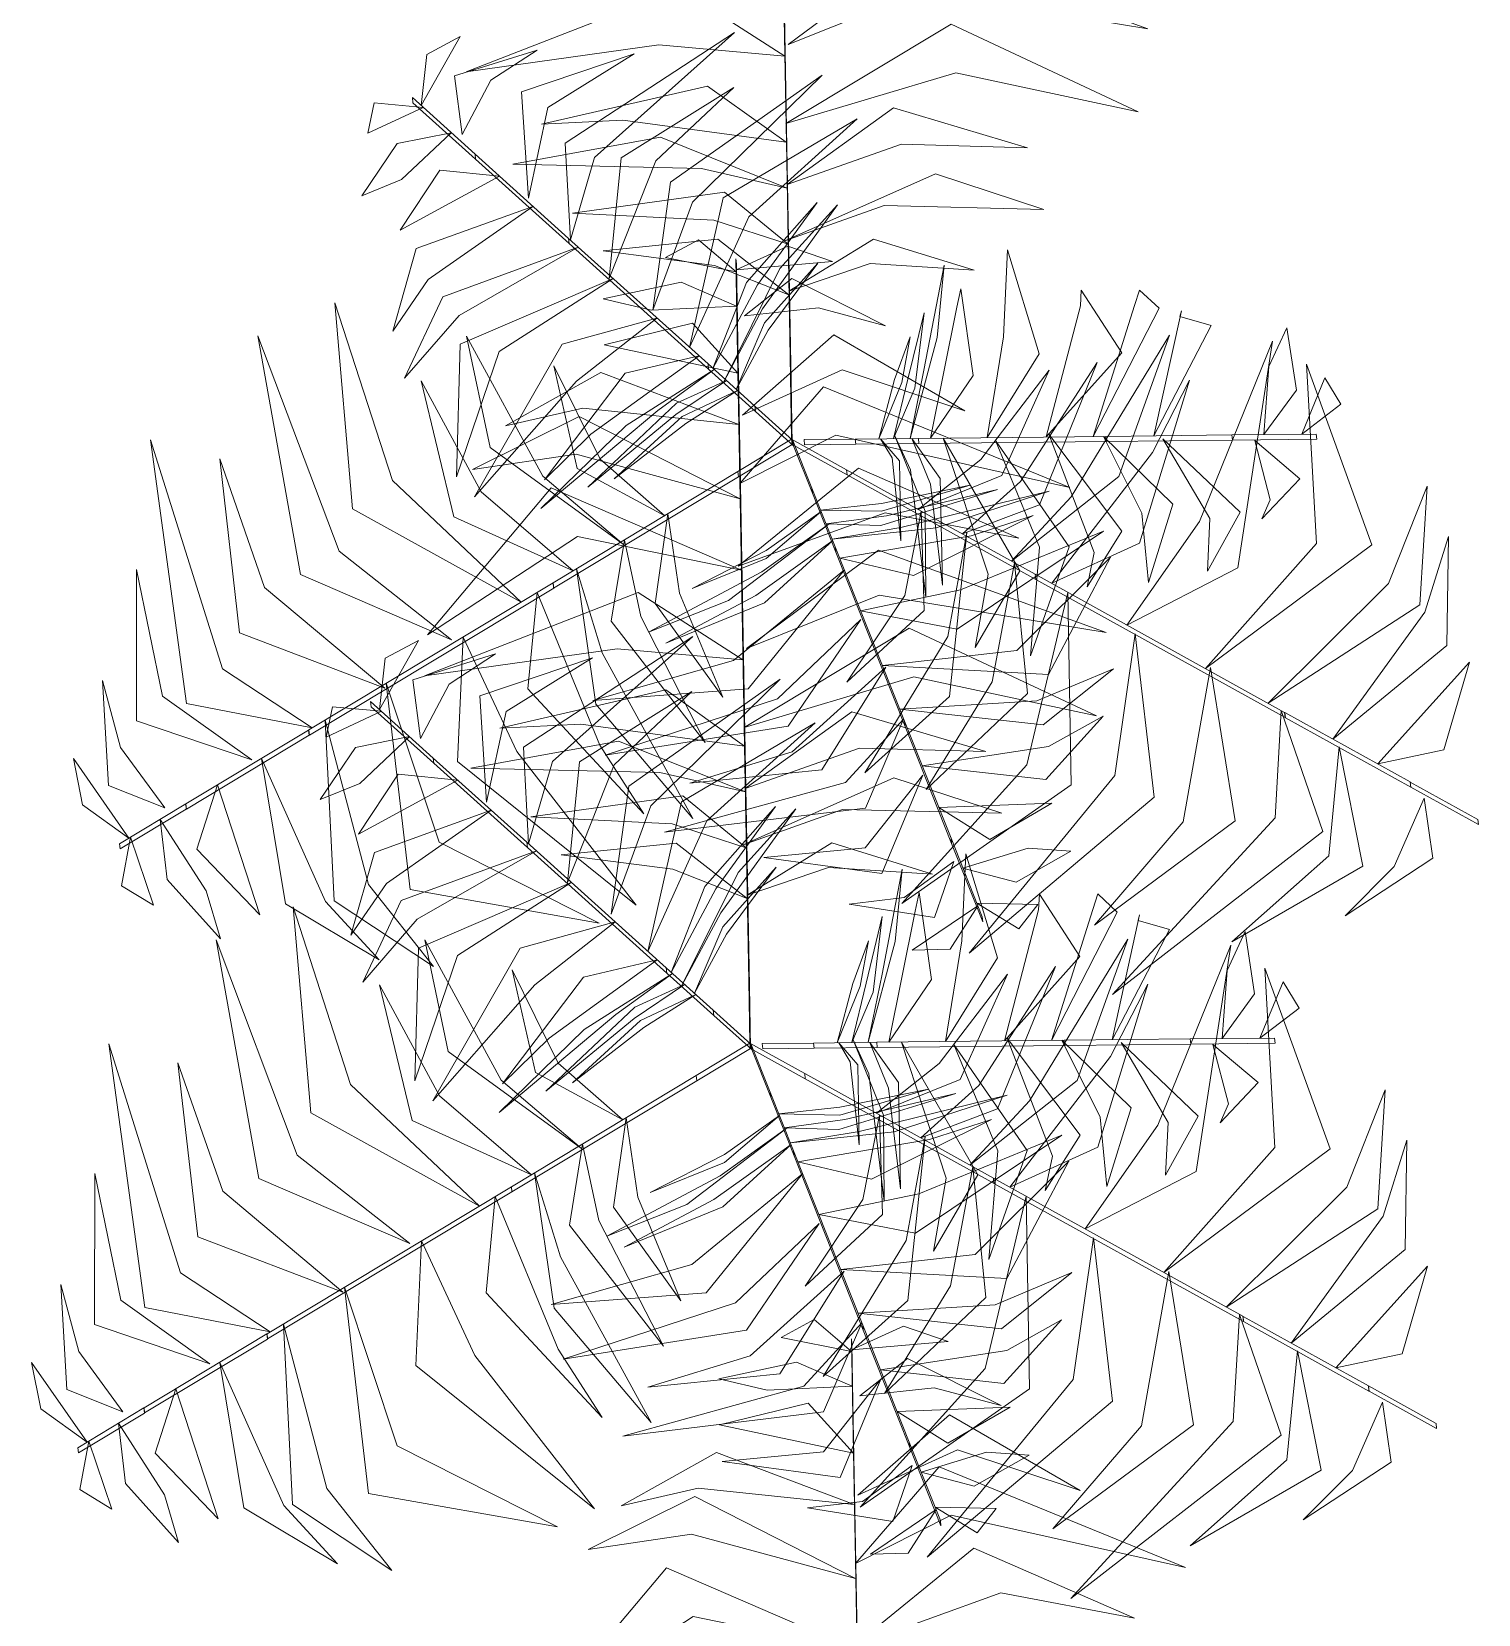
# Model space of a CAD drawing. Header units: millimetres. Extents: x 935 to 13922, y 3203 to 7816.
# Drawn here: x 3681.2 to 3712.61, y 6916.41 to 6950.77 of the extents above; entities that cross this region are included whole.
import ezdxf

# ---------------------------------------------------------------- set-up
doc = ezdxf.new("R2010")
doc.units = ezdxf.units.MM
doc.layers.add('PIANTE', color=7, linetype='Continuous', lineweight=5, true_color=0x007a00)

msp = doc.modelspace()

# ---------------------------------------------------------------- linework, layer by layer
at = {"layer": 'PIANTE'}
for points in [[(3697.596, 6947.96, 1.898), (3697.608, 6947.848, 1.898), (3697.498, 6954.037, 2.44), (3697.485, 6954.148, 2.44)], [(3697.631, 6950.488, 2.096), (3700.513, 6951.642, 1.679), (3705.44, 6950.83, 0.731), (3700.496, 6952.617, 1.765)], [(3697.554, 6950.237, 2.115), (3694.818, 6950.476, 1.657), (3690.637, 6949.891, 0.871), (3695.274, 6951.699, 1.848)], [(3697.581, 6948.771, 1.961), (3701.266, 6949.87, 1.395), (3705.229, 6949.026, 0.617), (3701.166, 6950.925, 1.502)], [(3689.66, 6949.162, 7.939), (3690.51, 6950.657, 7.533), (3689.784, 6950.273, 7.599)], [(3692.899, 6946.244, 8.07), (3693.421, 6948.035, 8.276), (3696.465, 6950.746, 7.091), (3692.788, 6948.343, 8.792)], [(3690.55, 6948.535, 8.205), (3691.174, 6949.71, 7.883), (3692.179, 6950.367, 7.753), (3690.387, 6949.808, 7.791)], [(3691.989, 6947.152, 8.213), (3692.41, 6949.12, 7.992), (3694.287, 6950.283, 7.563), (3691.837, 6949.462, 8.072)], [(3694.689, 6944.719, 6.41), (3695.551, 6947.067, 6.562), (3698.363, 6949.823, 5.545), (3695.075, 6947.496, 7.011)], [(3697.587, 6948.368, 1.952), (3694.036, 6948.842, 1.372), (3692.271, 6948.756, 1.054), (3695.88, 6949.585, 1.763)], [(3693.743, 6945.407, 7.251), (3694.755, 6947.959, 7.366), (3696.447, 6949.55, 6.734), (3694.004, 6948.024, 7.885)], [(3689.703, 6949.122, 7.976), (3688.503, 6948.563, 7.615), (3688.638, 6949.218, 7.63)], [(3690.831, 6948.108, 8.368), (3690.843, 6947.996, 8.368), (3689.482, 6949.222, 7.877), (3689.47, 6949.334, 7.877)], [(3697.604, 6947.449, 1.376), (3700.086, 6948.322, 1.582), (3702.827, 6948.247, 0.775), (3699.918, 6949.109, 2.41)], [(3695.488, 6943.912, 5.63), (3696.772, 6946.744, 5.651), (3699.125, 6948.875, 4.746), (3696.216, 6947.157, 6.148)], [(3690.312, 6948.573, 8.196), (3689.231, 6947.558, 7.893), (3688.374, 6947.204, 7.633), (3689.141, 6948.338, 7.83)], [(3697.605, 6947.372, 1.336), (3695.75, 6947.796, 1.332), (3691.647, 6947.891, 0.478), (3694.854, 6948.472, 1.804)], [(3692.862, 6946.278, 8.124), (3692.875, 6946.166, 8.124), (3690.843, 6947.996, 8.363), (3690.83, 6948.108, 8.363)], [(3691.362, 6947.628, 8.314), (3689.206, 6946.455, 7.976), (3690.067, 6947.756, 8.269)], [(3697.68, 6943.276, -2.785), (3697.692, 6943.164, -2.785), (3697.608, 6947.848, 1.9), (3697.596, 6947.96, 1.9)], [(3697.554, 6946.222, 0.168), (3699.713, 6946.991, 0.357), (3703.176, 6946.909, -0.65), (3700.827, 6947.676, 0.741)], [(3697.627, 6946.156, 0.12), (3696.013, 6946.677, 0.269), (3692.946, 6946.829, -0.288), (3696.246, 6947.285, 0.933)], [(3695.995, 6943.455, 4.696), (3696.966, 6945.268, 5.17), (3698.257, 6947.055, 4.561), (3696.724, 6945.322, 6.06)], [(3696.229, 6943.168, 3.369), (3697.072, 6944.747, 3.792), (3698.7, 6947.006, 3.036), (3697.447, 6945.622, 4.323)], [(3692.088, 6946.974, 8.229), (3689.814, 6945.384, 7.805), (3689.042, 6944.264, 7.551), (3689.552, 6946.056, 7.919)], [(3693.068, 6946.091, 7.936), (3690.482, 6944.607, 7.976), (3689.301, 6943.245, 7.564), (3690.129, 6945.012, 8.363)], [(3695.888, 6943.553, 5.262), (3695.9, 6943.441, 5.262), (3692.875, 6946.166, 8.113), (3692.862, 6946.278, 8.113)], [(3697.646, 6945.056, -0.98), (3696.031, 6945.693, -0.715), (3693.609, 6946.009, -0.957), (3696.102, 6946.26, -0.129)], [(3696.497, 6945.556, 6.075), (3694.968, 6945.863, 5.361), (3695.682, 6946.25, 5.166)], [(3696.497, 6945.596, 5.998), (3698.594, 6945.779, 5.329), (3697.623, 6946.109, 5.223)], [(3697.646, 6945.133, -0.941), (3699.411, 6945.735, -0.813), (3701.667, 6945.59, -1.559), (3699.483, 6946.264, -0.305)], [(3701.948, 6941.955, 10.153), (3702.307, 6944.144, 9.951), (3702.393, 6946.028, 9.202), (3703.076, 6943.77, 10.569)], [(3696.523, 6944.159, 7.448), (3696.535, 6944.047, 7.448), (3696.505, 6945.723, 5.772), (3696.493, 6945.835, 5.772)], [(3696.499, 6943.001, 2.164), (3697.194, 6944.287, 2.481), (3698.274, 6945.74, 1.89), (3697.117, 6944.444, 3.044)], [(3700.275, 6941.937, 8.467), (3700.577, 6943.418, 8.647), (3701.013, 6945.695, 8.123), (3700.86, 6944.128, 9.251)], [(3693.826, 6945.409, 7.222), (3691.355, 6943.82, 7.153), (3690.429, 6941.103, 5.793), (3690.506, 6943.984, 7.575)], [(3696.51, 6944.805, 6.826), (3694.664, 6944.717, 6.421), (3693.614, 6944.969, 5.889), (3695.302, 6945.327, 5.984)], [(3696.677, 6944.595, 6.962), (3698.287, 6944.772, 6.411), (3699.745, 6944.384, 6.463), (3697.708, 6945.409, 5.906)], [(3700.719, 6941.942, 9.292), (3701.292, 6944.782, 9.105), (3701.379, 6945.187, 8.863), (3701.644, 6943.3, 9.66)], [(3703.231, 6941.969, 11.052), (3703.973, 6944.811, 10.982), (3703.989, 6945.155, 9.623), (3704.87, 6943.798, 11.405)], [(3704.251, 6941.98, 11.765), (3705.148, 6944.824, 11.805), (3705.256, 6945.158, 11.394), (3705.682, 6944.764, 12.193)], [(3691.829, 6938.382, 1.961), (3689.036, 6941.025, 1.395), (3687.785, 6944.879, 0.617), (3688.172, 6940.411, 1.502)], [(3699.918, 6941.933, 7.138), (3700.225, 6943.22, 7.461), (3700.578, 6944.666, 7.158), (3700.38, 6943.027, 8.163)], [(3705.57, 6941.995, 12.059), (3706.166, 6944.705, 11.635), (3706.136, 6944.583, 11.381), (3706.813, 6944.387, 11.748)], [(3694.779, 6944.55, 6.323), (3693.033, 6943.183, 6.121), (3690.817, 6940.666, 5.372), (3692.72, 6943.979, 6.739)], [(3696.536, 6943.351, 7.836), (3693.632, 6943.971, 6.96), (3695.552, 6944.439, 7.133)], [(3707.959, 6942.02, 12.026), (3708.067, 6943.5, 11.723), (3708.458, 6944.34, 11.463), (3708.662, 6942.987, 11.66)], [(3690.318, 6937.568, 2.096), (3687.878, 6939.487, 1.679), (3686.117, 6944.16, 0.731), (3687.042, 6938.984, 1.765)], [(3694.05, 6939.634, 0.168), (3692.305, 6941.119, 0.357), (3690.645, 6944.159, -0.65), (3691.155, 6941.742, 0.741)], [(3696.579, 6941.047, 8.892), (3696.591, 6940.935, 8.892), (3696.536, 6944.044, 7.442), (3696.523, 6944.156, 7.442)], [(3696.634, 6942.44, 8.217), (3698.798, 6943.427, 7.351), (3701.464, 6942.539, 7.271), (3698.622, 6944.183, 7.029)], [(3699.596, 6941.93, 5.936), (3699.937, 6943.217, 6.386), (3700.276, 6944.144, 6.362), (3700.096, 6943.154, 7.018)], [(3702.478, 6939.275, 1.336), (3703.773, 6940.67, 1.332), (3705.907, 6944.175, 0.478), (3704.807, 6941.107, 1.804)], [(3704.985, 6937.887, 2.115), (3706.56, 6940.136, 1.657), (3708.144, 6944.049, 0.871), (3707.39, 6939.13, 1.848)], [(3695.693, 6943.727, 5.462), (3693.347, 6942.026, 5.276), (3692.335, 6941.036, 5.034), (3694.092, 6943.354, 5.83)], [(3701.414, 6939.864, 0.12), (3702.672, 6941.001, 0.269), (3704.338, 6943.581, -0.288), (3703.082, 6940.496, 0.933)], [(3696.556, 6942.24, 8.355), (3693.169, 6942.591, 7.505), (3691.491, 6942.211, 7.34), (3693.561, 6943.366, 7.226)], [(3696.022, 6943.43, 4.637), (3694.797, 6942.545, 4.817), (3692.261, 6940.414, 4.293), (3694.108, 6942.214, 5.422)], [(3694.948, 6940.258, -0.941), (3693.544, 6941.485, -0.813), (3692.541, 6943.512, -1.559), (3693.05, 6941.283, -0.305)], [(3696.907, 6942.635, 0.143), (3696.919, 6942.523, 0.143), (3695.9, 6943.441, 5.263), (3695.888, 6943.553, 5.263)], [(3697.68, 6943.276, -2.785), (3697.692, 6943.164, -2.785), (3697.716, 6941.805, -8.417), (3697.704, 6941.917, -8.417)], [(3700.452, 6940.397, -0.98), (3701.811, 6941.478, -0.715), (3703.296, 6943.417, -0.957), (3702.267, 6941.133, -0.129)], [(3706.691, 6936.942, 2.286), (3709.101, 6939.656, 1.728), (3708.885, 6943.546, 0.963), (3710.304, 6939.628, 1.723)], [(3708.779, 6942.029, 11.806), (3709.283, 6943.253, 11.445), (3709.627, 6942.68, 11.46)], [(3692.963, 6939.064, 1.376), (3690.966, 6940.776, 1.582), (3689.66, 6943.188, 0.775), (3690.368, 6940.238, 2.41)], [(3696.287, 6943.192, 3.308), (3695.19, 6942.453, 3.631), (3693.277, 6940.877, 3.328), (3695.207, 6942.7, 4.333)], [(3696.526, 6942.976, 2.106), (3695.404, 6942.26, 2.556), (3693.853, 6941.056, 2.532), (3695.33, 6942.414, 3.189)], [(3696.58, 6940.959, 8.865), (3698.661, 6942.004, 8.581), (3703.747, 6940.869, 7.577), (3698.399, 6943.053, 8.716)], [(3703.35, 6938.792, 1.952), (3705.536, 6941.63, 1.372), (3706.344, 6943.202, 1.054), (3705.258, 6939.662, 1.763)], [(3696.907, 6942.635, 0.143), (3696.919, 6942.523, 0.143), (3697.745, 6941.779, -6.164), (3697.733, 6941.891, -6.164)], [(3696.585, 6940.628, 8.862), (3693.025, 6941.595, 8.325), (3690.778, 6941.261, 7.901), (3693.092, 6942.415, 8.411)], [(3687.29, 6935.653, 2.424), (3685.345, 6936.933, 2.141), (3683.785, 6941.905, 1.137), (3684.567, 6936.181, 2.276)], [(3696.539, 6941.216, -2.785), (3696.551, 6941.104, -2.785), (3697.716, 6941.805, -8.417), (3697.704, 6941.917, -8.417)], [(3698.894, 6941.258, -2.785), (3698.906, 6941.146, -2.785), (3697.716, 6941.805, -8.417), (3697.704, 6941.917, -8.417)], [(3698.143, 6940.858, 0.143), (3698.156, 6940.746, 0.143), (3697.745, 6941.779, -6.164), (3697.733, 6941.891, -6.164)], [(3699.085, 6941.923, 3.973), (3699.097, 6941.811, 3.973), (3697.986, 6941.799, -2.335), (3697.974, 6941.911, -2.335)], [(3699.085, 6941.923, 3.973), (3699.097, 6941.811, 3.973), (3700.469, 6941.826, 9.093), (3700.457, 6941.938, 9.093)], [(3699.634, 6941.929, 5.994), (3699.884, 6941.512, 6.311), (3700.074, 6939.711, 5.719), (3700.047, 6941.448, 6.874)], [(3699.945, 6941.991, 7.199), (3700.285, 6941.256, 7.621), (3700.618, 6938.491, 6.866), (3700.602, 6940.358, 8.153)], [(3700.312, 6941.937, 8.525), (3700.716, 6940.944, 9), (3700.976, 6938.755, 8.391), (3700.93, 6941.069, 9.89)], [(3700.457, 6941.938, 9.092), (3700.469, 6941.826, 9.092), (3704.541, 6941.87, 11.943), (3704.528, 6941.982, 11.943)], [(3700.994, 6941.944, 9.46), (3701.968, 6938.991, 9.481), (3701.69, 6937.402, 8.576), (3702.656, 6939.064, 9.978)], [(3702.129, 6941.892, 10.24), (3703.085, 6939.58, 10.392), (3702.893, 6937.22, 9.375), (3703.726, 6939.587, 10.841)], [(3703.291, 6942.027, 11.081), (3704.274, 6939.463, 11.196), (3704.118, 6938.719, 10.563), (3704.871, 6939.924, 11.715)], [(3704.478, 6941.982, 11.899), (3705.308, 6940.311, 12.106), (3705.452, 6938.811, 10.92), (3705.982, 6940.513, 12.621)], [(3704.528, 6941.982, 11.953), (3704.541, 6941.87, 11.953), (3707.275, 6941.9, 12.193), (3707.263, 6942.012, 12.193)], [(3705.763, 6941.931, 12.043), (3706.786, 6940.197, 11.822), (3706.73, 6939.055, 11.393), (3707.439, 6940.334, 11.902)], [(3707.263, 6942.012, 12.198), (3707.275, 6941.9, 12.198), (3709.106, 6941.92, 11.707), (3709.094, 6942.032, 11.707)], [(3707.758, 6941.888, 12.035), (3708.095, 6940.601, 11.712), (3707.912, 6940.192, 11.583), (3708.74, 6941.062, 11.621)], [(3688.868, 6936.517, 2.28), (3686.261, 6938.704, 1.807), (3685.286, 6941.493, 1.242), (3685.717, 6937.714, 1.993)], [(3696.539, 6941.216, -2.785), (3696.551, 6941.104, -2.785), (3692.536, 6938.689, 1.9), (3692.524, 6938.801, 1.9)], [(3696.54, 6939.161, 8.72), (3699.737, 6940.325, 8.248), (3702.64, 6939.774, 7.683), (3699.152, 6941.291, 8.434)], [(3698.894, 6941.258, -2.785), (3698.906, 6941.146, -2.785), (3703.004, 6938.876, 1.9), (3702.992, 6938.988, 1.9)], [(3696.612, 6939.079, 8.726), (3693.057, 6939.808, 8.169), (3689.796, 6937.676, 7.404), (3692.479, 6940.864, 8.163)], [(3696.69, 6934.851, 8.339), (3696.702, 6934.739, 8.339), (3696.591, 6940.928, 8.881), (3696.579, 6941.04, 8.881)], [(3698.143, 6940.858, 0.143), (3698.156, 6940.746, 0.143), (3698.662, 6939.471, 5.263), (3698.65, 6939.583, 5.263)], [(3698.333, 6940.383, 2.106), (3699.657, 6940.527, 2.556), (3701.581, 6940.919, 2.532), (3699.655, 6940.357, 3.189)], [(3698.452, 6940.084, 3.308), (3699.763, 6940.26, 3.631), (3702.177, 6940.825, 3.328), (3699.639, 6940.046, 4.333)], [(3708.047, 6936.191, 2.421), (3710.664, 6938.791, 1.885), (3711.499, 6940.904, 1.46), (3711.341, 6938.323, 1.971)], [(3698.584, 6939.753, 4.637), (3700.075, 6940.003, 4.817), (3703.293, 6940.789, 4.293), (3700.839, 6939.994, 5.422)], [(3695.014, 6940.297, -0.98), (3695.27, 6938.579, -0.715), (3696.207, 6936.324, -0.957), (3694.744, 6938.357, -0.129)], [(3698.347, 6940.349, 2.164), (3697.154, 6939.504, 2.481), (3695.542, 6938.68, 1.89), (3697.153, 6939.329, 3.044)], [(3698.748, 6939.34, 5.462), (3701.604, 6939.825, 5.276), (3702.95, 6940.265, 5.034), (3700.348, 6938.965, 5.83)], [(3700.518, 6940.359, -0.941), (3700.158, 6938.529, -0.813), (3698.904, 6936.648, -1.559), (3700.58, 6938.203, -0.305)], [(3698.515, 6940.08, 3.369), (3697.06, 6939.038, 3.792), (3694.599, 6937.734, 3.036), (3696.336, 6938.42, 4.323)], [(3699.202, 6938.198, 6.323), (3701.373, 6938.649, 6.121), (3704.475, 6939.923, 5.372), (3701.301, 6937.797, 6.739)], [(3701.508, 6939.894, 0.168), (3701.095, 6937.64, 0.357), (3699.292, 6934.682, -0.65), (3701.13, 6936.332, 0.741)], [(3709.457, 6935.41, 1.914), (3711.454, 6938.167, 1.065), (3711.965, 6939.811, 0.9), (3711.93, 6937.44, 0.785)], [(3694.072, 6939.73, 0.12), (3694.428, 6938.072, 0.269), (3695.829, 6935.339, -0.288), (3693.785, 6937.969, 0.933)], [(3698.597, 6939.718, 4.696), (3696.923, 6938.524, 5.17), (3694.973, 6937.494, 4.561), (3697.116, 6938.368, 6.06)], [(3696.725, 6937.379, 8.537), (3699.607, 6938.533, 8.12), (3704.534, 6937.721, 7.172), (3699.589, 6939.508, 8.205)], [(3698.65, 6939.583, 5.262), (3698.662, 6939.471, 5.262), (3700.166, 6935.687, 8.113), (3700.154, 6935.799, 8.113)], [(3685.981, 6934.959, 1.777), (3684.043, 6936.339, 0.91), (3683.479, 6939.092, 0.831), (3683.477, 6935.809, 0.588)], [(3693.029, 6939.103, 1.336), (3693.59, 6937.284, 1.332), (3695.559, 6933.684, 0.478), (3693.452, 6936.171, 1.804)], [(3699.676, 6937.005, 7.222), (3702.594, 6937.334, 7.153), (3704.629, 6939.359, 5.793), (3703.283, 6936.811, 7.575)], [(3702.545, 6939.237, 1.376), (3702.061, 6936.651, 1.582), (3700.625, 6934.315, 0.775), (3702.826, 6936.403, 2.41)], [(3692.525, 6938.802, 1.898), (3692.537, 6938.69, 1.898), (3687.233, 6935.499, 2.44), (3687.22, 6935.611, 2.44)], [(3698.849, 6939.084, 5.63), (3696.443, 6937.115, 5.651), (3693.389, 6936.248, 4.746), (3696.758, 6936.498, 6.148)], [(3702.991, 6938.989, 1.898), (3703.004, 6938.877, 1.898), (3708.419, 6935.878, 2.44), (3708.407, 6935.99, 2.44)], [(3696.647, 6937.128, 8.556), (3693.912, 6937.367, 8.098), (3689.731, 6936.783, 7.311), (3694.368, 6938.59, 8.288)], [(3692.175, 6938.59, 1.952), (3693.54, 6935.277, 1.372), (3694.498, 6933.792, 1.054), (3691.975, 6936.502, 1.763)], [(3703.702, 6938.596, 1.961), (3702.811, 6934.855, 1.395), (3700.098, 6931.845, 0.617), (3703.774, 6934.415, 1.502)], [(3699.208, 6938.006, 6.41), (3697.394, 6936.284, 6.562), (3693.652, 6935.06, 5.545), (3697.631, 6935.688, 7.011)], [(3696.674, 6935.663, 8.401), (3700.359, 6936.761, 7.836), (3704.323, 6935.917, 7.057), (3700.259, 6937.816, 7.943)], [(3688.754, 6936.053, 14.38), (3689.604, 6937.548, 13.974), (3688.877, 6937.165, 14.039)], [(3690.574, 6937.626, 2.115), (3691.734, 6935.138, 1.657), (3694.331, 6931.809, 0.871), (3690.448, 6934.921, 1.848)], [(3691.993, 6933.136, 14.51), (3692.514, 6934.927, 14.717), (3695.559, 6937.638, 13.531), (3691.882, 6935.235, 15.232)], [(3705.163, 6937.694, 2.096), (3704.722, 6934.622, 1.679), (3701.555, 6930.761, 0.731), (3705.575, 6934.149, 1.765)], [(3689.643, 6935.427, 14.645), (3690.267, 6936.602, 14.323), (3691.273, 6937.258, 14.194), (3689.48, 6936.699, 14.232)], [(3691.082, 6934.043, 14.654), (3691.504, 6936.012, 14.433), (3693.381, 6937.174, 14.004), (3690.931, 6936.353, 14.513)], [(3710.429, 6934.872, 1.396), (3712.419, 6937.077, 0.52), (3711.864, 6935.18, 0.693)], [(3693.782, 6931.611, 12.851), (3694.645, 6933.959, 13.002), (3697.456, 6936.715, 11.986), (3694.168, 6934.388, 13.452)], [(3699.751, 6936.971, 7.251), (3697.712, 6935.132, 7.366), (3695.491, 6934.455, 6.734), (3698.357, 6934.74, 7.885)], [(3700.052, 6936.058, 7.936), (3703.028, 6936.242, 7.976), (3704.691, 6936.939, 7.564), (3703.165, 6935.722, 8.363)], [(3706.799, 6936.964, 2.28), (3706.208, 6933.613, 1.807), (3704.28, 6931.374, 1.242), (3707.337, 6933.637, 1.993)], [(3684.093, 6933.919, 0.521), (3683.134, 6935.225, -0.029), (3682.741, 6936.681, 0.023), (3682.873, 6934.405, -0.534)], [(3688.902, 6936.621, 2.286), (3690.048, 6933.177, 1.728), (3693.525, 6931.419, 0.963), (3689.423, 6932.149, 1.723)], [(3696.681, 6935.26, 8.392), (3693.13, 6935.734, 7.812), (3691.365, 6935.647, 7.495), (3694.973, 6936.477, 8.203)], [(3692.836, 6932.298, 13.691), (3693.849, 6934.85, 13.807), (3695.54, 6936.442, 13.174), (3693.098, 6934.916, 14.326)], [(3688.796, 6936.014, 14.417), (3687.597, 6935.455, 14.056), (3687.732, 6936.109, 14.071)], [(3689.924, 6935, 14.809), (3689.937, 6934.888, 14.809), (3688.576, 6936.114, 14.318), (3688.563, 6936.225, 14.318)], [(3696.698, 6934.34, 7.816), (3699.179, 6935.214, 8.023), (3701.921, 6935.139, 7.215), (3699.012, 6936.001, 8.851)], [(3708.336, 6936.03, 2.424), (3708.2, 6933.705, 2.141), (3704.674, 6929.868, 1.137), (3709.24, 6933.407, 2.276)], [(3687.574, 6935.822, 2.421), (3688.517, 6932.256, 1.885), (3689.93, 6930.477, 1.46), (3687.773, 6931.903, 1.971)], [(3694.582, 6930.804, 12.071), (3695.865, 6933.635, 12.092), (3698.218, 6935.766, 11.186), (3695.31, 6934.048, 12.588)], [(3700.136, 6935.846, 8.07), (3698.875, 6934.471, 8.276), (3694.944, 6933.391, 7.091), (3699.305, 6933.915, 8.792)], [(3700.154, 6935.799, 8.124), (3700.166, 6935.687, 8.124), (3701.176, 6933.146, 8.363), (3701.164, 6933.258, 8.363)], [(3700.54, 6934.832, 8.229), (3703.283, 6935.25, 7.805), (3704.471, 6935.911, 7.551), (3703.22, 6934.531, 7.919)], [(3708.412, 6935.987, 2.451), (3708.425, 6935.875, 2.451), (3711.145, 6934.368, 1.001), (3711.133, 6934.48, 1.001)], [(3687.215, 6935.608, 2.451), (3687.227, 6935.496, 2.451), (3684.562, 6933.893, 1.001), (3684.55, 6934.005, 1.001)], [(3689.406, 6935.465, 14.637), (3688.325, 6934.449, 14.334), (3687.468, 6934.096, 14.074), (3688.234, 6935.23, 14.27)], [(3696.699, 6934.264, 7.777), (3694.843, 6934.687, 7.773), (3690.74, 6934.782, 6.919), (3693.948, 6935.364, 8.245)], [(3683.316, 6933.262, -0.442), (3682.109, 6934.987, -1.112), (3682.309, 6933.982, -1.218)], [(3686.193, 6934.992, 1.914), (3687.582, 6931.883, 1.065), (3688.75, 6930.619, 0.9), (3686.715, 6931.835, 0.785)], [(3691.956, 6933.17, 14.564), (3691.968, 6933.058, 14.564), (3689.936, 6934.888, 14.803), (3689.924, 6935, 14.803)], [(3709.591, 6935.242, 1.777), (3709.365, 6932.875, 0.91), (3707.263, 6931.01, 0.831), (3710.107, 6932.649, 0.588)], [(3690.455, 6934.52, 14.755), (3688.3, 6933.346, 14.417), (3689.16, 6934.648, 14.71)], [(3696.773, 6930.168, 3.655), (3696.786, 6930.056, 3.655), (3696.702, 6934.74, 8.34), (3696.69, 6934.852, 8.34)], [(3700.55, 6934.629, 8.213), (3699.299, 6933.051, 7.992), (3697.102, 6932.841, 7.563), (3699.662, 6932.491, 8.072)], [(3685.241, 6934.419, 1.396), (3686.156, 6931.593, 0.52), (3684.79, 6933.022, 0.693)], [(3696.648, 6933.114, 6.609), (3698.806, 6933.883, 6.798), (3702.269, 6933.8, 5.79), (3699.921, 6934.567, 7.181)], [(3711.136, 6934.479, 1.007), (3711.148, 6934.367, 1.007), (3712.614, 6933.555, -0.669), (3712.602, 6933.667, -0.669)], [(3684.547, 6934.003, 1.007), (3684.559, 6933.892, 1.007), (3683.123, 6933.028, -0.669), (3683.111, 6933.14, -0.669)], [(3696.72, 6933.047, 6.56), (3695.107, 6933.568, 6.71), (3692.039, 6933.721, 6.153), (3695.339, 6934.176, 7.374)], [(3695.089, 6930.347, 11.136), (3696.06, 6932.16, 11.611), (3697.351, 6933.947, 11.002), (3695.817, 6932.213, 12.5)], [(3700.901, 6933.924, 8.314), (3703.353, 6934.02, 7.976), (3702.004, 6933.235, 8.269)], [(3711.436, 6934.128, 0.521), (3710.785, 6932.645, -0.029), (3709.72, 6931.576, 0.023), (3711.625, 6932.828, -0.534)], [(3683.994, 6933.669, 0.385), (3684.994, 6932.114, -0.02), (3685.301, 6931.079, -0.551), (3684.146, 6932.362, -0.457)], [(3691.181, 6933.866, 14.669), (3688.907, 6932.275, 14.245), (3688.136, 6931.156, 13.991), (3688.646, 6932.947, 14.359)], [(3695.322, 6930.059, 9.809), (3696.165, 6931.638, 10.232), (3697.793, 6933.898, 9.476), (3696.54, 6932.513, 10.764)], [(3683.351, 6933.282, -0.365), (3683.849, 6931.805, -1.079), (3683.157, 6932.229, -1.274)], [(3701.164, 6933.258, 8.368), (3701.176, 6933.146, 8.368), (3701.853, 6931.444, 7.877), (3701.84, 6931.556, 7.877)], [(3692.162, 6932.983, 14.376), (3689.576, 6931.499, 14.416), (3688.394, 6930.137, 14.005), (3689.223, 6931.904, 14.804)], [(3694.981, 6930.444, 11.702), (3694.994, 6930.332, 11.702), (3691.968, 6933.058, 14.554), (3691.956, 6933.17, 14.554)], [(3696.74, 6931.948, 5.46), (3695.124, 6932.585, 5.726), (3692.703, 6932.901, 5.483), (3695.195, 6933.152, 6.312)], [(3696.739, 6932.024, 5.5), (3698.504, 6932.627, 5.628), (3700.76, 6932.482, 4.881), (3698.576, 6933.156, 6.135)], [(3701.041, 6928.847, 16.594), (3701.4, 6931.035, 16.391), (3701.486, 6932.92, 15.643), (3702.17, 6930.662, 17.009)], [(3701.422, 6932.611, 8.196), (3702.841, 6933.042, 7.893), (3703.766, 6932.979, 7.633), (3702.577, 6932.303, 7.83)], [(3695.593, 6929.893, 8.605), (3696.288, 6931.179, 8.922), (3697.367, 6932.632, 8.33), (3696.21, 6931.336, 9.484)], [(3701.226, 6932.751, 8.205), (3700.146, 6931.974, 7.883), (3698.954, 6931.831, 7.753), (3700.809, 6931.538, 7.791)], [(3699.368, 6928.829, 14.908), (3699.67, 6930.31, 15.088), (3700.106, 6932.586, 14.563), (3699.953, 6931.02, 15.692)], [(3692.919, 6932.3, 13.662), (3690.449, 6930.712, 13.593), (3689.523, 6927.995, 12.234), (3689.599, 6930.876, 14.016)], [(3699.812, 6928.833, 15.733), (3700.386, 6931.673, 15.546), (3700.473, 6932.078, 15.304), (3700.737, 6930.192, 16.101)], [(3702.325, 6928.861, 17.492), (3703.066, 6931.702, 17.423), (3703.083, 6932.047, 16.063), (3703.963, 6930.69, 17.845)], [(3703.344, 6928.872, 18.206), (3704.241, 6931.715, 18.246), (3704.349, 6932.049, 17.834), (3704.775, 6931.656, 18.633)], [(3690.923, 6925.274, 8.401), (3688.129, 6927.916, 7.836), (3686.878, 6931.77, 7.057), (3687.266, 6927.302, 7.943)], [(3699.012, 6928.825, 13.578), (3699.319, 6930.112, 13.902), (3699.672, 6931.558, 13.599), (3699.474, 6929.919, 14.603)], [(3701.746, 6931.795, 7.939), (3700.321, 6930.831, 7.533), (3701.143, 6930.854, 7.599)], [(3701.725, 6931.849, 7.976), (3703.049, 6931.818, 7.615), (3702.637, 6931.292, 7.63)], [(3704.664, 6928.886, 18.499), (3705.259, 6931.596, 18.075), (3705.229, 6931.475, 17.821), (3705.907, 6931.279, 18.189)], [(3693.873, 6931.441, 12.764), (3692.126, 6930.075, 12.562), (3689.911, 6927.558, 11.813), (3691.813, 6930.87, 13.179)], [(3707.053, 6928.912, 18.466), (3707.16, 6930.391, 18.163), (3707.551, 6931.232, 17.903), (3707.755, 6929.879, 18.1)], [(3689.411, 6924.46, 8.537), (3686.971, 6926.378, 8.12), (3685.211, 6931.051, 7.172), (3686.135, 6925.876, 8.205)], [(3693.144, 6926.526, 6.609), (3691.399, 6928.011, 6.798), (3689.739, 6931.051, 5.79), (3690.248, 6928.633, 7.181)], [(3698.69, 6928.821, 12.376), (3699.031, 6930.108, 12.827), (3699.369, 6931.035, 12.802), (3699.189, 6930.045, 13.459)], [(3701.572, 6926.166, 7.777), (3702.867, 6927.561, 7.773), (3705, 6931.067, 6.919), (3703.9, 6927.998, 8.245)], [(3704.078, 6924.778, 8.556), (3705.653, 6927.028, 8.098), (3707.237, 6930.941, 7.311), (3706.484, 6926.022, 8.288)], [(3694.786, 6930.619, 11.903), (3692.441, 6928.918, 11.716), (3691.429, 6927.927, 11.474), (3693.185, 6930.246, 12.271)], [(3695.116, 6930.322, 11.078), (3693.89, 6929.436, 11.258), (3691.354, 6927.306, 10.734), (3693.201, 6929.106, 11.862)], [(3694.042, 6927.15, 5.5), (3692.637, 6928.377, 5.628), (3691.635, 6930.403, 4.881), (3692.143, 6928.174, 6.135)], [(3696.001, 6929.526, 6.584), (3696.013, 6929.414, 6.584), (3694.994, 6930.332, 11.704), (3694.981, 6930.444, 11.704)], [(3696.773, 6930.168, 3.655), (3696.786, 6930.056, 3.655), (3696.81, 6928.696, -1.977), (3696.798, 6928.808, -1.977)], [(3699.545, 6927.288, 5.46), (3700.905, 6928.369, 5.726), (3702.389, 6930.308, 5.483), (3701.361, 6928.024, 6.312)], [(3700.508, 6926.756, 6.56), (3701.765, 6927.893, 6.71), (3703.431, 6930.473, 6.153), (3702.176, 6927.387, 7.374)], [(3705.785, 6923.833, 8.726), (3708.194, 6926.548, 8.169), (3707.978, 6930.438, 7.404), (3709.398, 6926.52, 8.163)], [(3692.056, 6925.956, 7.816), (3690.059, 6927.668, 8.023), (3688.754, 6930.08, 7.215), (3689.462, 6927.13, 8.851)], [(3695.381, 6930.083, 9.749), (3694.283, 6929.344, 10.072), (3692.37, 6927.768, 9.769), (3694.3, 6929.591, 10.774)], [(3695.62, 6929.868, 8.546), (3694.497, 6929.152, 8.997), (3692.947, 6927.948, 8.972), (3694.424, 6929.305, 9.629)], [(3702.443, 6925.684, 8.392), (3704.629, 6928.522, 7.812), (3705.437, 6930.094, 7.495), (3704.351, 6926.554, 8.203)], [(3707.873, 6928.921, 18.247), (3708.377, 6930.145, 17.886), (3708.721, 6929.572, 17.9)], [(3696.001, 6929.526, 6.584), (3696.013, 6929.414, 6.584), (3696.839, 6928.67, 0.276), (3696.826, 6928.782, 0.276)], [(3686.384, 6922.544, 8.865), (3684.438, 6923.824, 8.581), (3682.878, 6928.796, 7.577), (3683.661, 6923.073, 8.716)], [(3695.632, 6928.107, 3.655), (3695.645, 6927.995, 3.655), (3696.81, 6928.696, -1.977), (3696.798, 6928.808, -1.977)], [(3697.987, 6928.149, 3.655), (3698, 6928.037, 3.655), (3696.81, 6928.696, -1.977), (3696.798, 6928.808, -1.977)], [(3698.179, 6928.814, 10.414), (3698.191, 6928.702, 10.414), (3697.08, 6928.69, 4.106), (3697.067, 6928.802, 4.106)], [(3698.179, 6928.814, 10.414), (3698.191, 6928.702, 10.414), (3699.563, 6928.717, 15.533), (3699.55, 6928.829, 15.533)], [(3698.727, 6928.821, 12.434), (3698.977, 6928.403, 12.751), (3699.167, 6926.603, 12.16), (3699.141, 6928.34, 13.314)], [(3699.039, 6928.882, 13.639), (3699.379, 6928.148, 14.062), (3699.712, 6925.383, 13.306), (3699.695, 6927.25, 14.594)], [(3699.405, 6928.828, 14.966), (3699.809, 6927.835, 15.441), (3700.07, 6925.646, 14.831), (3700.024, 6927.96, 16.33)], [(3699.55, 6928.829, 15.532), (3699.563, 6928.717, 15.532), (3703.634, 6928.762, 18.383), (3703.622, 6928.874, 18.383)], [(3700.088, 6928.836, 15.9), (3701.061, 6925.883, 15.922), (3700.784, 6924.294, 15.016), (3701.75, 6925.955, 16.418)], [(3702.384, 6928.918, 17.521), (3703.368, 6926.355, 17.636), (3703.212, 6925.611, 17.004), (3703.965, 6926.816, 18.156)], [(3703.572, 6928.874, 18.34), (3704.402, 6927.203, 18.547), (3704.546, 6925.702, 17.361), (3705.075, 6927.405, 19.062)], [(3703.622, 6928.874, 18.394), (3703.634, 6928.762, 18.394), (3706.369, 6928.791, 18.633), (3706.357, 6928.903, 18.633)], [(3704.857, 6928.823, 18.483), (3705.88, 6927.089, 18.263), (3705.824, 6925.947, 17.833), (3706.533, 6927.226, 18.343)], [(3706.356, 6928.903, 18.638), (3706.368, 6928.791, 18.638), (3708.2, 6928.811, 18.148), (3708.188, 6928.923, 18.148)], [(3697.237, 6927.75, 6.584), (3697.249, 6927.638, 6.584), (3696.839, 6928.67, 0.276), (3696.826, 6928.782, 0.276)], [(3701.223, 6928.783, 16.68), (3702.178, 6926.472, 16.832), (3701.987, 6924.112, 15.815), (3702.82, 6926.479, 17.281)], [(3706.852, 6928.779, 18.475), (3707.189, 6927.492, 18.153), (3707.006, 6927.083, 18.024), (3707.834, 6927.954, 18.062)], [(3687.961, 6923.409, 8.72), (3685.354, 6925.595, 8.248), (3684.38, 6928.385, 7.683), (3684.811, 6924.606, 8.434)], [(3695.632, 6928.107, 3.655), (3695.645, 6927.995, 3.655), (3691.63, 6925.581, 8.34), (3691.618, 6925.693, 8.34)], [(3697.987, 6928.149, 3.655), (3698, 6928.037, 3.655), (3702.098, 6925.768, 8.34), (3702.086, 6925.88, 8.34)], [(3697.427, 6927.275, 8.546), (3698.751, 6927.419, 8.997), (3700.674, 6927.811, 8.972), (3698.748, 6927.249, 9.629)], [(3707.141, 6923.082, 8.862), (3709.757, 6925.682, 8.325), (3710.592, 6927.795, 7.901), (3710.435, 6925.214, 8.411)], [(3697.237, 6927.75, 6.584), (3697.249, 6927.638, 6.584), (3697.756, 6926.363, 11.704), (3697.744, 6926.475, 11.704)], [(3697.546, 6926.976, 9.749), (3698.857, 6927.151, 10.072), (3701.27, 6927.716, 9.769), (3698.732, 6926.938, 10.774)], [(3697.677, 6926.645, 11.078), (3699.168, 6926.895, 11.258), (3702.386, 6927.681, 10.734), (3699.932, 6926.886, 11.862)], [(3694.108, 6927.189, 5.46), (3694.364, 6925.471, 5.726), (3695.301, 6923.216, 5.483), (3693.837, 6925.249, 6.312)], [(3697.44, 6927.24, 8.605), (3696.247, 6926.396, 8.922), (3694.635, 6925.571, 8.33), (3696.247, 6926.221, 9.484)], [(3697.841, 6926.232, 11.903), (3700.698, 6926.717, 11.716), (3702.044, 6927.156, 11.474), (3699.441, 6925.857, 12.271)], [(3699.612, 6927.251, 5.5), (3699.251, 6925.421, 5.628), (3697.998, 6923.539, 4.881), (3699.674, 6925.094, 6.135)], [(3697.609, 6926.971, 9.809), (3696.153, 6925.929, 10.232), (3693.692, 6924.625, 9.476), (3695.429, 6925.311, 10.764)], [(3698.295, 6925.09, 12.764), (3700.467, 6925.541, 12.562), (3703.568, 6926.815, 11.813), (3700.394, 6924.689, 13.179)], [(3700.601, 6926.785, 6.609), (3700.188, 6924.531, 6.798), (3698.385, 6921.574, 5.79), (3700.224, 6923.224, 7.181)], [(3693.165, 6926.622, 6.56), (3693.521, 6924.964, 6.71), (3694.923, 6922.231, 6.153), (3692.878, 6924.861, 7.374)], [(3697.691, 6926.61, 11.136), (3696.016, 6925.415, 11.611), (3694.067, 6924.385, 11.002), (3696.21, 6925.26, 12.5)], [(3697.743, 6926.475, 11.702), (3697.756, 6926.363, 11.702), (3699.26, 6922.579, 14.554), (3699.247, 6922.691, 14.554)], [(3708.551, 6922.302, 8.355), (3710.548, 6925.059, 7.505), (3711.059, 6926.703, 7.34), (3711.024, 6924.332, 7.226)], [(3698.769, 6923.897, 13.662), (3701.688, 6924.226, 13.593), (3703.723, 6926.251, 12.234), (3702.377, 6923.702, 14.016)], [(3701.639, 6926.128, 7.816), (3701.154, 6923.543, 8.023), (3699.718, 6921.206, 7.215), (3701.919, 6923.294, 8.851)], [(3685.074, 6921.851, 8.217), (3683.137, 6923.231, 7.351), (3682.573, 6925.984, 7.271), (3682.57, 6922.701, 7.029)], [(3692.123, 6925.995, 7.777), (3692.683, 6924.176, 7.773), (3694.653, 6920.575, 6.919), (3692.545, 6923.062, 8.245)], [(3697.943, 6925.975, 12.071), (3695.537, 6924.006, 12.092), (3692.483, 6923.139, 11.186), (3695.851, 6923.39, 12.588)], [(3702.085, 6925.88, 8.339), (3702.097, 6925.768, 8.339), (3707.512, 6922.77, 8.881), (3707.5, 6922.882, 8.881)], [(3691.618, 6925.693, 8.339), (3691.631, 6925.581, 8.339), (3686.326, 6922.391, 8.881), (3686.314, 6922.503, 8.881)], [(3691.269, 6925.481, 8.392), (3692.634, 6922.169, 7.812), (3693.591, 6920.683, 7.495), (3691.069, 6923.394, 8.203)], [(3702.796, 6925.488, 8.401), (3701.905, 6921.747, 7.836), (3699.192, 6918.737, 7.057), (3702.868, 6921.306, 7.943)], [(3698.301, 6924.898, 12.851), (3696.487, 6923.176, 13.002), (3692.746, 6921.951, 11.986), (3696.724, 6922.579, 13.452)], [(3689.667, 6924.518, 8.556), (3690.828, 6922.029, 8.098), (3693.425, 6918.701, 7.311), (3689.541, 6921.813, 8.288)], [(3704.257, 6924.586, 8.537), (3703.815, 6921.513, 8.12), (3700.648, 6917.652, 7.172), (3704.669, 6921.041, 8.205)], [(3698.845, 6923.862, 13.691), (3696.806, 6922.023, 13.807), (3694.584, 6921.347, 13.174), (3697.45, 6921.632, 14.326)], [(3699.146, 6922.95, 14.376), (3702.122, 6923.134, 14.416), (3703.785, 6923.83, 14.005), (3702.259, 6922.614, 14.804)], [(3705.892, 6923.855, 8.72), (3705.302, 6920.504, 8.248), (3703.373, 6918.266, 7.683), (3706.431, 6920.528, 8.434)], [(3709.523, 6921.763, 7.836), (3711.512, 6923.969, 6.96), (3710.957, 6922.071, 7.133)], [(3683.186, 6920.81, 6.962), (3682.228, 6922.116, 6.411), (3681.835, 6923.573, 6.463), (3681.966, 6921.296, 5.906)], [(3687.996, 6923.513, 8.726), (3689.142, 6920.069, 8.169), (3692.619, 6918.311, 7.404), (3688.516, 6919.04, 8.163)], [(3686.668, 6922.714, 8.862), (3687.61, 6919.148, 8.325), (3689.023, 6917.368, 7.901), (3686.867, 6918.795, 8.411)], [(3699.229, 6922.738, 14.51), (3697.968, 6921.363, 14.717), (3694.037, 6920.283, 13.531), (3698.399, 6920.807, 15.232)], [(3699.005, 6922.115, -0.365), (3697.476, 6922.422, -1.079), (3698.19, 6922.81, -1.274)], [(3699.005, 6922.155, -0.442), (3701.102, 6922.338, -1.112), (3700.131, 6922.668, -1.218)], [(3699.247, 6922.691, 14.564), (3699.26, 6922.579, 14.564), (3700.27, 6920.037, 14.803), (3700.257, 6920.149, 14.803)], [(3699.633, 6921.723, 14.669), (3702.377, 6922.141, 14.245), (3703.565, 6922.803, 13.991), (3702.313, 6921.423, 14.359)], [(3707.429, 6922.922, 8.865), (3707.294, 6920.597, 8.581), (3703.768, 6916.759, 7.577), (3708.333, 6920.299, 8.716)], [(3707.506, 6922.879, 8.892), (3707.518, 6922.767, 8.892), (3710.239, 6921.26, 7.442), (3710.227, 6921.372, 7.442)], [(3686.308, 6922.499, 8.892), (3686.321, 6922.388, 8.892), (3683.655, 6920.785, 7.442), (3683.643, 6920.896, 7.442)], [(3699.031, 6920.718, 1.007), (3699.043, 6920.606, 1.007), (3699.013, 6922.282, -0.669), (3699.001, 6922.394, -0.669)], [(3699.185, 6921.154, 0.521), (3700.795, 6921.331, -0.029), (3702.253, 6920.944, 0.023), (3700.216, 6921.968, -0.534)], [(3708.685, 6922.134, 8.217), (3708.458, 6919.766, 7.351), (3706.356, 6917.901, 7.271), (3709.2, 6919.541, 7.029)], [(3682.41, 6920.154, 5.998), (3681.202, 6921.878, 5.329), (3681.402, 6920.873, 5.223)], [(3685.286, 6921.883, 8.355), (3686.676, 6918.775, 7.505), (3687.844, 6917.511, 7.34), (3685.808, 6918.726, 7.226)], [(3699.018, 6921.365, 0.385), (3697.172, 6921.276, -0.02), (3696.122, 6921.528, -0.551), (3697.81, 6921.886, -0.457)], [(3684.334, 6921.31, 7.836), (3685.249, 6918.485, 6.96), (3683.883, 6919.914, 7.133)], [(3699.643, 6921.52, 14.654), (3698.393, 6919.943, 14.433), (3696.195, 6919.733, 14.004), (3698.755, 6919.383, 14.513)], [(3710.229, 6921.37, 7.448), (3710.241, 6921.258, 7.448), (3711.708, 6920.447, 5.772), (3711.695, 6920.559, 5.772)], [(3683.641, 6920.895, 7.448), (3683.653, 6920.783, 7.448), (3682.217, 6919.919, 5.772), (3682.204, 6920.031, 5.772)], [(3699.044, 6919.91, 1.396), (3696.139, 6920.53, 0.52), (3698.06, 6920.999, 0.693)], [(3699.994, 6920.815, 14.755), (3702.446, 6920.912, 14.417), (3701.098, 6920.127, 14.71)], [(3710.53, 6921.019, 6.962), (3709.878, 6919.536, 6.411), (3708.813, 6918.467, 6.463), (3710.719, 6919.72, 5.906)], [(3683.087, 6920.561, 6.826), (3684.087, 6919.006, 6.421), (3684.394, 6917.97, 5.889), (3683.24, 6919.254, 5.984)], [(3699.087, 6917.606, 2.451), (3699.099, 6917.494, 2.451), (3699.043, 6920.604, 1.001), (3699.031, 6920.716, 1.001)], [(3699.142, 6918.999, 1.777), (3701.306, 6919.987, 0.91), (3703.972, 6919.099, 0.831), (3701.13, 6920.742, 0.588)], [(3682.444, 6920.174, 6.075), (3682.943, 6918.696, 5.361), (3682.25, 6919.121, 5.166)], [(3699.064, 6918.799, 1.914), (3695.677, 6919.15, 1.065), (3693.999, 6918.771, 0.9), (3696.069, 6919.926, 0.785)], [(3700.257, 6920.15, 14.809), (3700.27, 6920.038, 14.809), (3700.946, 6918.336, 14.318), (3700.934, 6918.448, 14.318)], [(3700.516, 6919.503, 14.637), (3701.935, 6919.934, 14.334), (3702.86, 6919.871, 14.074), (3701.67, 6919.195, 14.27)], [(3700.32, 6919.643, 14.645), (3699.24, 6918.866, 14.323), (3698.048, 6918.723, 14.194), (3699.902, 6918.43, 14.232)], [(3699.088, 6917.518, 2.424), (3701.169, 6918.563, 2.141), (3706.255, 6917.428, 1.137), (3700.907, 6919.612, 2.276)], [(3699.093, 6917.188, 2.421), (3695.533, 6918.154, 1.885), (3693.285, 6917.82, 1.46), (3695.599, 6918.975, 1.971)], [(3700.84, 6918.686, 14.38), (3699.415, 6917.723, 13.974), (3700.236, 6917.745, 14.039)], [(3700.819, 6918.741, 14.417), (3702.142, 6918.71, 14.056), (3701.731, 6918.183, 14.071)], [(3699.048, 6915.72, 2.28), (3702.245, 6916.884, 1.807), (3705.148, 6916.333, 1.242), (3701.66, 6917.85, 1.993)], [(3699.198, 6911.41, 1.898), (3699.21, 6911.298, 1.898), (3699.099, 6917.487, 2.44), (3699.087, 6917.599, 2.44)], [(3699.12, 6915.638, 2.286), (3695.565, 6916.368, 1.728), (3692.304, 6914.236, 0.963), (3694.987, 6917.424, 1.723)]]:
    msp.add_3dface(points, dxfattribs=at)

doc.saveas('drawing.dxf')
